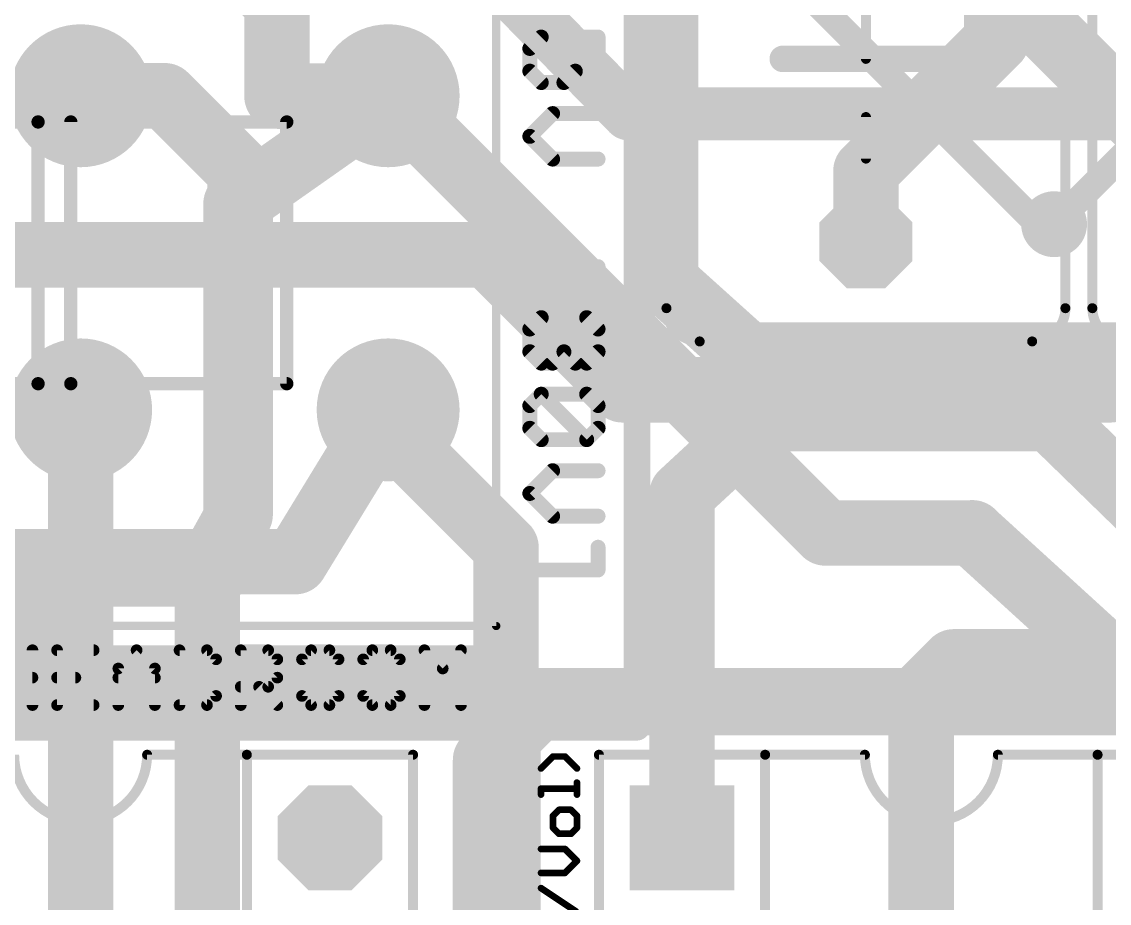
# Model space of a CAD drawing. Header units: inches. Extents: x -5 to 142, y -3 to 122.
# Drawn here: x 68.1 to 84.72, y 42.81 to 56.28 of the extents above; entities that cross this region are included whole.
import ezdxf

# ---------------------------------------------------------------- set-up
doc = ezdxf.new("R2010")
doc.units = ezdxf.units.IN
doc.header["$MEASUREMENT"] = 0
for name, color, linetype in [('1', 22, 'Continuous'), ('15', 22, 'Continuous'), ('16', 175, 'Continuous'), ('17', 82, 'Continuous'), ('18', 82, 'Continuous'), ('2', 175, 'Continuous'), ('21', 253, 'Continuous'), ('27', 253, 'Continuous'), ('51', 253, 'Continuous')]:
    doc.layers.add(name, color=color, linetype=linetype)

# ---------------------------------------------------------------- blocks, each defined once
blk = doc.blocks.new('OCTAGONP')
at = {"const_width": 0.5}
blk.add_lwpolyline([(-0.25, -0.1036), (-0.25, 0.1036), (-0.1036, 0.25), (0.1036, 0.25), (0.25, 0.1036), (0.25, -0.1036), (0.1036, -0.25), (-0.1036, -0.25), (-0.25, -0.1036), (-0.25, 0.1036)], dxfattribs=at)
blk = doc.blocks.new('ROUNDP')
at = {"const_width": 0.5}
blk.add_lwpolyline([(0, -0.25, 1), (0, 0.25, 1), (0, -0.25)], format="xyb", dxfattribs=at)
blk = doc.blocks.new('SQUAREP')
blk.add_solid([(-0.5, -0.5), (0.5, -0.5), (-0.5, 0.5), (0.5, 0.5)])
blk = doc.blocks.new('ROUNDV')
at = {"const_width": 0.5}
blk.add_lwpolyline([(0, -0.25, 1), (0, 0.25, 1), (0, -0.25)], format="xyb", dxfattribs=at)

msp = doc.modelspace()

# ---------------------------------------------------------------- linework, layer by layer
at = {"layer": '1'}
for points, const_width in [([(77.8125, 62.1075), (87, 52.92)], 1), ([(83.625, 53.1875), (77.5, 59.3125)], 0.4064), ([(69, 55.1503), (70.2872, 55.1503)], 1), ([(70.2872, 55.1503), (71.4375, 54)], 1), ([(71.4375, 54), (71.4375, 48.75)], 1), ([(83.875, 53.1875), (83.625, 53.1875)], 0.4064), ([(84.7362, 50.6562), (87, 52.92)], 1), ([(73.75, 52.7188), (75.2188, 52.7188)], 1), ([(75.2188, 52.7188), (77.2812, 50.6562)], 1), ([(77.2812, 50.6562), (84.7362, 50.6562)], 1), ([(69, 37.9375), (69, 50.3497)], 1), ([(73.699, 50.3497), (73.699, 50.051)], 1), ([(73.699, 50.051), (75.5, 48.25)], 1), ([(71.4375, 48.75), (70.9375, 47.625)], 1), ([(75.5, 48.25), (75.5, 36.6875)], 1), ([(70.9375, 47.625), (70.9375, 41.625)], 1), ([(81.8438, 46), (82.3438, 46.5)], 1), ([(82.3438, 46.5), (90.625, 46.5)], 1), ([(81.8438, 40.0938), (81.8438, 46)], 1)]:
    msp.add_lwpolyline(points, dxfattribs=dict(at, const_width=const_width))
for points, const_width in [([(69, 55.4003, 1), (69, 54.9003)], 0.5), ([(70.464, 55.3271, 1), (70.1104, 54.9735)], 0.5), ([(70.2872, 54.9003, 1), (70.2872, 55.4003)], 0.5), ([(71.6875, 54, 1), (71.1875, 54)], 0.5), ([(71.2607, 53.8232, 1), (71.6143, 54.1768)], 0.5), ([(83.625, 53.2891, 1), (83.625, 53.0859)], 0.2032), ([(83.5532, 53.1157, 1), (83.6968, 53.2593)], 0.2032), ([(83.875, 53.0859, 1), (83.875, 53.2891)], 0.2032), ([(73.75, 52.9688, 1), (73.75, 52.4688)], 0.5), ([(75.3955, 52.8955, 1), (75.042, 52.542)], 0.5), ([(75.2188, 52.4688, 1), (75.2188, 52.9688)], 0.5), ([(77.2812, 50.9062, 1), (77.2812, 50.4062)], 0.5), ([(77.1045, 50.4795, 1), (77.458, 50.833)], 0.5), ([(84.5595, 50.833, 1), (84.913, 50.4795)], 0.5), ([(84.7362, 50.4062, 1), (84.7362, 50.9062)], 0.5), ([(69.25, 50.3497, 1), (68.75, 50.3497)], 0.5), ([(73.949, 50.3497, 1), (73.449, 50.3497)], 0.5), ([(73.8758, 50.2278, 1), (73.5222, 49.8742)], 0.5), ([(73.449, 50.051, 1), (73.949, 50.051)], 0.5), ([(71.666, 48.6485, 1), (71.209, 48.8515)], 0.5), ([(71.1875, 48.75, 1), (71.6875, 48.75)], 0.5), ([(75.75, 48.25, 1), (75.25, 48.25)], 0.5), ([(75.3232, 48.0732, 1), (75.6768, 48.4268)], 0.5), ([(71.1875, 47.625, 1), (70.6875, 47.625)], 0.5), ([(70.709, 47.7265, 1), (71.166, 47.5235)], 0.5), ([(82.3438, 46.75, 1), (82.3438, 46.25)], 0.5), ([(82.5205, 46.3232, 1), (82.167, 46.6768)], 0.5), ([(82.0938, 46, 1), (81.5938, 46)], 0.5), ([(81.667, 46.1768, 1), (82.0205, 45.8232)], 0.5)]:
    msp.add_lwpolyline(points, format="xyb", dxfattribs=dict(at, const_width=const_width))
at = {"layer": '15', "const_width": 1}
for points in [[(64.4375, 52.7188), (73.75, 52.7188)], [(72.2812, 48.0312), (73.699, 50.3497)], [(78.19, 49.065), (79.4375, 50.2188)], [(79.4375, 50.2188), (83.8125, 50.2188)], [(83.8125, 50.2188), (87.4375, 46.6875)], [(78.19, 43.81), (78.19, 49.065)], [(85.8125, 45.5625), (82.625, 48.4688)], [(59.8438, 48.0312), (72.2812, 48.0312)], [(60.6875, 46.25), (75.0938, 46.25)], [(75.0938, 46.25), (75.5312, 45.8125)], [(75.5312, 45.8125), (75.5312, 39.25)]]:
    msp.add_lwpolyline(points, dxfattribs=at)
at = {"layer": '15', "const_width": 0.5}
for points in [[(73.75, 52.4688, 1), (73.75, 52.9688)], [(73.9123, 50.2193, 1), (73.4857, 50.4801)], [(79.4375, 50.4688, 1), (79.4375, 49.9688)], [(79.6072, 50.0352, 1), (79.2678, 50.4023)], [(83.9869, 50.3978, 1), (83.6381, 50.0397)], [(83.8125, 49.9688, 1), (83.8125, 50.4688)], [(78.44, 49.065, 1), (77.94, 49.065)], [(78.0203, 49.2485, 1), (78.3597, 48.8815)], [(82.7934, 48.6535, 1), (82.4566, 48.284)], [(72.2812, 47.7812, 1), (72.2812, 48.2812)], [(72.068, 48.1617, 1), (72.4945, 47.9008)], [(75.2705, 46.4268, 1), (74.917, 46.0732)], [(75.0938, 46, 1), (75.0938, 46.5)], [(75.7812, 45.8125, 1), (75.2812, 45.8125)], [(75.3545, 45.6357, 1), (75.708, 45.9893)], [(77.94, 43.81, 1), (78.44, 43.81)]]:
    msp.add_lwpolyline(points, format="xyb", dxfattribs=at)
at = {"layer": '16'}
for points, const_width in [([(77.375, 54.875), (75.0312, 57.2812)], 0.8128), ([(71.375, 53.5), (73.6875, 55.125)], 1), ([(73.6875, 55.0625), (73.699, 55.1448)], 1), ([(73.6875, 55.125), (73.6875, 55.0625)], 1), ([(73.699, 55.1448), (73.699, 55.1503)], 1), ([(80.3805, 48.4688), (73.699, 55.1503)], 1), ([(100.25, 54.875), (77.375, 54.875)], 0.8128), ([(71.375, 48.6875), (71.375, 53.5)], 1), ([(70.9062, 47.8438), (71.375, 48.6875)], 1), ([(82.625, 48.4688), (80.3805, 48.4688)], 1), ([(56.875, 47.8438), (70.9062, 47.8438)], 1), ([(92.5312, 45.9062), (63.8438, 45.9062)], 1)]:
    msp.add_lwpolyline(points, dxfattribs=dict(at, const_width=const_width))
for points, const_width in [([(73.9375, 55.125, 1), (73.4375, 55.125)], 0.5), ([(73.949, 55.1503, 1), (73.449, 55.1503)], 0.5), ([(73.8758, 55.3271, 1), (73.5222, 54.9735)], 0.5), ([(73.9466, 55.1101, 1), (73.4514, 55.1794)], 0.5), ([(73.8312, 54.9205, 1), (73.5438, 55.3295)], 0.5), ([(73.4399, 55.0971, 1), (73.9351, 55.0279)], 0.5), ([(73.449, 55.1448, 1), (73.949, 55.1448)], 0.5), ([(73.4375, 55.0625, 1), (73.9375, 55.0625)], 0.5), ([(77.375, 55.0782, 1), (77.375, 54.6718)], 0.4064), ([(77.2294, 54.7332, 1), (77.5206, 55.0168)], 0.4064), ([(71.625, 53.5, 1), (71.125, 53.5)], 0.5), ([(71.2313, 53.7045, 1), (71.5187, 53.2955)], 0.5), ([(71.5935, 48.5661, 1), (71.1565, 48.8089)], 0.5), ([(71.125, 48.6875, 1), (71.625, 48.6875)], 0.5), ([(80.3805, 48.7188, 1), (80.3805, 48.2188)], 0.5), ([(80.2038, 48.292, 1), (80.5573, 48.6455)], 0.5), ([(82.625, 48.2188, 1), (82.625, 48.7188)], 0.5), ([(70.6877, 47.9652, 1), (71.1248, 47.7223)], 0.5), ([(70.9062, 47.5938, 1), (70.9062, 48.0938)], 0.5)]:
    msp.add_lwpolyline(points, format="xyb", dxfattribs=dict(at, const_width=const_width))
at = {"layer": '2'}
for points, const_width in [([(83, 56), (83, 64.1875)], 1), ([(72, 56.5625), (70.1875, 58.3438)], 1), ([(77.9375, 57.625), (77.9375, 52.3125)], 1), ([(72, 55.1448), (72, 56.5625)], 1), ([(81, 54), (83, 56)], 1), ([(73.699, 55.1448), (72, 55.1448)], 1), ([(73.699, 55.1503), (73.699, 55.1448)], 1), ([(85.125, 54.4375), (83.875, 53.1875)], 0.4064), ([(81, 52.92), (81, 54)], 1), ([(77.9375, 52.3125), (79.1875, 51.1875)], 1), ([(79.1875, 51.1875), (117.25, 51.1875)], 1), ([(67.9062, 47.3438), (67.0625, 47.3438)], 1), ([(69, 46.0625), (67.9062, 47.3438)], 1), ([(69, 40.25), (69, 46.0625)], 1), ([(75.1875, 45), (76.0625, 45.875)], 1), ([(76.0625, 45.875), (97.5625, 45.875)], 1), ([(75.1875, 40.125), (75.1875, 45)], 1)]:
    msp.add_lwpolyline(points, dxfattribs=dict(at, const_width=const_width))
for points, const_width in [([(71.8248, 56.3842, 1), (72.1752, 56.7408)], 0.5), ([(83.1768, 55.8232, 1), (82.8232, 56.1768)], 0.5), ([(82.75, 56, 1), (83.25, 56)], 0.5), ([(72, 55.3948, 1), (72, 54.8948)], 0.5), ([(73.949, 55.1503, 1), (73.449, 55.1503)], 0.5), ([(73.699, 54.8948, 1), (73.699, 55.3948)], 0.5), ([(71.75, 55.1448, 1), (72.25, 55.1448)], 0.5), ([(73.449, 55.1448, 1), (73.949, 55.1448)], 0.5), ([(81.25, 54, 1), (80.75, 54)], 0.5), ([(80.8232, 54.1768, 1), (81.1768, 53.8232)], 0.5), ([(83.8032, 53.2593, 1), (83.9468, 53.1157)], 0.2032), ([(80.75, 52.92, 1), (81.25, 52.92)], 0.5), ([(78.1047, 52.4983, 1), (77.7703, 52.1267)], 0.5), ([(77.6875, 52.3125, 1), (78.1875, 52.3125)], 0.5), ([(79.1875, 51.4375, 1), (79.1875, 50.9375)], 0.5), ([(79.0203, 51.0017, 1), (79.3547, 51.3733)], 0.5), ([(68.0964, 47.5061, 1), (67.7161, 47.1814)], 0.5), ([(67.9062, 47.0938, 1), (67.9062, 47.5938)], 0.5), ([(69.25, 46.0625, 1), (68.75, 46.0625)], 0.5), ([(68.8099, 45.9002, 1), (69.1901, 46.2248)], 0.5), ([(76.0625, 46.125, 1), (76.0625, 45.625)], 0.5), ([(76.2393, 45.6982, 1), (75.8857, 46.0518)], 0.5), ([(75.4375, 45, 1), (74.9375, 45)], 0.5), ([(75.0107, 45.1768, 1), (75.3643, 44.8232)], 0.5)]:
    msp.add_lwpolyline(points, format="xyb", dxfattribs=dict(at, const_width=const_width))
at = {"layer": '21'}
for points, const_width in [([(77.952, 51.904), (77.952, 64.096)], 0.1524), ([(84.048, 64.096), (84.048, 51.904)], 0.1524), ([(84.46, 51.904), (84.46, 64.096)], 0.1524), ([(81, 61.81), (81, 55.714)], 0.1524), ([(75.35, 58.4523), (75.35, 47.0477)], 0.127), ([(79.73, 55.714), (81, 55.714)], 0.4064), ([(81, 55.714), (82.27, 55.714)], 0.4064), ([(79.73, 54.825), (81, 54.825)], 0.4064), ([(81, 54.825), (82.27, 54.825)], 0.4064), ([(81, 54.19), (81, 54.825)], 0.1524), ([(83.54, 51.396), (78.46, 51.396)], 0.1524), ([(75.35, 47.0477), (62.65, 47.0477)], 0.127), ([(71.54, 45.08), (70.016, 45.08)], 0.1524), ([(74.08, 45.08), (71.54, 45.08)], 0.1524), ([(71.54, 45.08), (71.54, 34.92)], 0.1524), ([(74.08, 34.92), (74.08, 45.08)], 0.1524), ([(76.92, 45.08), (76.92, 34.92)], 0.1524), ([(76.92, 45.08), (79.46, 45.08)], 0.1524), ([(79.46, 45.08), (79.46, 34.92)], 0.1524), ([(79.46, 45.08), (80.984, 45.08)], 0.1524), ([(84.54, 45.08), (83.016, 45.08)], 0.1524), ([(87.08, 45.08), (84.54, 45.08)], 0.1524), ([(84.54, 45.08), (84.54, 34.92)], 0.1524)]:
    msp.add_lwpolyline(points, dxfattribs=dict(at, const_width=const_width))
for points, const_width in [([(79.73, 55.8156, 1), (79.73, 55.6124)], 0.2032), ([(81, 55.8156, 1), (81, 55.6124)], 0.2032), ([(81, 55.6124, 1), (81, 55.8156)], 0.2032), ([(82.27, 55.6124, 1), (82.27, 55.8156)], 0.2032), ([(80.9619, 55.714, 1), (81.0381, 55.714)], 0.0762), ([(79.73, 54.9266, 1), (79.73, 54.7234)], 0.2032), ([(81, 54.9266, 1), (81, 54.7234)], 0.2032), ([(81, 54.7234, 1), (81, 54.9266)], 0.2032), ([(82.27, 54.7234, 1), (82.27, 54.9266)], 0.2032), ([(81.0381, 54.825, 1), (80.9619, 54.825)], 0.0762), ([(80.9619, 54.19, 1), (81.0381, 54.19)], 0.0762), ([(77.952, 51.904, 0.4142), (78.46, 51.396)], 0.1524), ([(77.9901, 51.904, 1), (77.9139, 51.904)], 0.0762), ([(77.9139, 51.904, 1), (77.9901, 51.904)], 0.0762), ([(83.54, 51.396, 0.4142), (84.048, 51.904)], 0.1524), ([(84.0861, 51.904, 1), (84.0099, 51.904)], 0.0762), ([(84.0099, 51.904, 1), (84.0861, 51.904)], 0.0762), ([(84.46, 51.904, 0.4142), (84.968, 51.396)], 0.1524), ([(84.4981, 51.904, 1), (84.4219, 51.904)], 0.0762), ([(84.4219, 51.904, 1), (84.4981, 51.904)], 0.0762), ([(78.46, 51.4341, 1), (78.46, 51.3579)], 0.0762), ([(78.46, 51.3579, 1), (78.46, 51.4341)], 0.0762), ([(83.54, 51.4341, 1), (83.54, 51.3579)], 0.0762), ([(83.54, 51.3579, 1), (83.54, 51.4341)], 0.0762), ([(75.3183, 47.0477, 1), (75.3818, 47.0477)], 0.0635), ([(75.35, 47.016, 1), (75.35, 47.0795)], 0.0635), ([(67.984, 45.08, 1), (70.016, 45.08)], 0.1524), ([(70.0541, 45.08, 1), (69.9779, 45.08)], 0.0762), ([(70.016, 45.1181, 1), (70.016, 45.0419)], 0.0762), ([(71.54, 45.1181, 1), (71.54, 45.0419)], 0.0762), ([(71.5781, 45.08, 1), (71.5019, 45.08)], 0.0762), ([(71.54, 45.0419, 1), (71.54, 45.1181)], 0.0762), ([(74.1181, 45.08, 1), (74.0419, 45.08)], 0.0762), ([(74.08, 45.0419, 1), (74.08, 45.1181)], 0.0762), ([(76.9581, 45.08, 1), (76.8819, 45.08)], 0.0762), ([(76.92, 45.1181, 1), (76.92, 45.0419)], 0.0762), ([(79.4981, 45.08, 1), (79.4219, 45.08)], 0.0762), ([(79.46, 45.1181, 1), (79.46, 45.0419)], 0.0762), ([(79.46, 45.0419, 1), (79.46, 45.1181)], 0.0762), ([(80.984, 45.08, 1), (83.016, 45.08)], 0.1524), ([(81.0221, 45.08, 1), (80.9459, 45.08)], 0.0762), ([(80.984, 45.0419, 1), (80.984, 45.1181)], 0.0762), ([(83.0541, 45.08, 1), (82.9779, 45.08)], 0.0762), ([(83.016, 45.1181, 1), (83.016, 45.0419)], 0.0762), ([(84.54, 45.1181, 1), (84.54, 45.0419)], 0.0762), ([(84.5781, 45.08, 1), (84.5019, 45.08)], 0.0762), ([(84.54, 45.0419, 1), (84.54, 45.1181)], 0.0762)]:
    msp.add_lwpolyline(points, format="xyb", dxfattribs=dict(at, const_width=const_width))
at = {"layer": '27', "const_width": 0.1016}
for points in [[(76.2183, 45.0532), (76.0353, 44.8702)], [(76.4012, 45.0532), (76.2183, 45.0532)], [(76.5842, 44.8702), (76.4012, 45.0532)], [(76.5842, 44.4712), (76.5842, 44.6542)], [(76.0353, 44.4712), (76.0353, 44.5627)], [(76.0353, 44.5627), (76.5842, 44.5627)], [(76.3098, 44.2386), (76.2183, 44.1471)], [(76.4927, 44.2386), (76.3098, 44.2386)], [(76.5842, 44.1471), (76.4927, 44.2386)], [(76.2183, 44.1471), (76.2183, 43.9642)], [(76.5842, 43.9642), (76.5842, 44.1471)], [(76.2183, 43.9642), (76.3098, 43.8727)], [(76.3098, 43.8727), (76.4927, 43.8727)], [(76.4927, 43.8727), (76.5842, 43.9642)], [(76.4012, 43.6401), (76.0353, 43.6401)], [(76.5842, 43.4571), (76.4012, 43.6401)], [(76.4012, 43.2742), (76.5842, 43.4571)], [(76.0353, 43.2742), (76.4012, 43.2742)], [(76.5842, 42.6757), (76.0353, 43.0416)]]:
    msp.add_lwpolyline(points, dxfattribs=at)
at = {"layer": '27', "const_width": 0.0508}
for points in [[(76.2183, 45.0786, 1), (76.2183, 45.0278)], [(76.2362, 45.0352, 1), (76.2003, 45.0711)], [(76.4192, 45.0711, 1), (76.3833, 45.0352)], [(76.4012, 45.0278, 1), (76.4012, 45.0786)], [(76.0174, 44.8882, 1), (76.0533, 44.8522)], [(76.5662, 44.8522, 1), (76.6022, 44.8882)], [(76.6096, 44.6542, 1), (76.5588, 44.6542)], [(76.0607, 44.5627, 1), (76.0099, 44.5627)], [(76.0353, 44.5881, 1), (76.0353, 44.5373)], [(76.5842, 44.5373, 1), (76.5842, 44.5881)], [(76.0099, 44.4712, 1), (76.0607, 44.4712)], [(76.5588, 44.4712, 1), (76.6096, 44.4712)], [(76.3098, 44.264, 1), (76.3098, 44.2132)], [(76.3277, 44.2206, 1), (76.2918, 44.2566)], [(76.5107, 44.2566, 1), (76.4748, 44.2206)], [(76.4927, 44.2132, 1), (76.4927, 44.264)], [(76.2437, 44.1471, 1), (76.1929, 44.1471)], [(76.2003, 44.1651, 1), (76.2362, 44.1292)], [(76.6096, 44.1471, 1), (76.5588, 44.1471)], [(76.5662, 44.1292, 1), (76.6022, 44.1651)], [(76.2362, 43.9821, 1), (76.2003, 43.9462)], [(76.1929, 43.9642, 1), (76.2437, 43.9642)], [(76.3098, 43.8981, 1), (76.3098, 43.8473)], [(76.2918, 43.8547, 1), (76.3277, 43.8906)], [(76.4748, 43.8906, 1), (76.5107, 43.8547)], [(76.4927, 43.8473, 1), (76.4927, 43.8981)], [(76.5588, 43.9642, 1), (76.6096, 43.9642)], [(76.6022, 43.9462, 1), (76.5662, 43.9821)], [(76.0353, 43.6655, 1), (76.0353, 43.6147)], [(76.4192, 43.6581, 1), (76.3833, 43.6221)], [(76.4012, 43.6147, 1), (76.4012, 43.6655)], [(76.6022, 43.4392, 1), (76.5662, 43.4751)], [(76.5662, 43.4392, 1), (76.6022, 43.4751)], [(76.0353, 43.2996, 1), (76.0353, 43.2488)], [(76.3833, 43.2921, 1), (76.4192, 43.2562)], [(76.4012, 43.2488, 1), (76.4012, 43.2996)], [(76.0494, 43.0627, 1), (76.0212, 43.0204)]]:
    msp.add_lwpolyline(points, format="xyb", dxfattribs=at)
at = {"layer": '51'}
for points, const_width in [([(77.5, 45.5), (77.5, 58.75)], 0.4064), ([(75.8643, 55.8732), (76.038, 56.0469)], 0.2286), ([(76.9066, 56.0469), (76.3854, 56.0469)], 0.2286), ([(76.3854, 56.0469), (76.5592, 55.6995)], 0.2286), ([(76.9066, 55.352), (76.9066, 56.0469)], 0.2286), ([(75.8643, 55.5258), (75.8643, 55.8732)], 0.2286), ([(76.5592, 55.6995), (76.5592, 55.5258)], 0.2286), ([(76.038, 55.352), (75.8643, 55.5258)], 0.2286), ([(76.5592, 55.5258), (76.3854, 55.352)], 0.2286), ([(76.3854, 55.352), (76.038, 55.352)], 0.2286), ([(67.85, 54.75), (68.35, 54.75)], 0.2032), ([(68.35, 54.75), (72.15, 54.75)], 0.2032), ([(68.35, 50.75), (68.35, 54.75)], 0.2032), ([(68.85, 50.75), (68.85, 54.75)], 0.2032), ([(72.15, 54.75), (72.15, 50.75)], 0.2032), ([(76.2117, 54.8775), (75.8643, 54.5301)], 0.2286), ([(76.9066, 54.8775), (76.2117, 54.8775)], 0.2286), ([(75.8643, 54.5301), (76.2117, 54.1827)], 0.2286), ([(76.2117, 54.1827), (76.9066, 54.1827)], 0.2286), ([(75.8643, 52.1913), (75.8643, 52.5387)], 0.2286), ([(75.8643, 52.5387), (76.9066, 52.5387)], 0.2286), ([(76.9066, 52.5387), (76.9066, 52.1913)], 0.2286), ([(75.8643, 51.5854), (76.038, 51.7591)], 0.2286), ([(76.7329, 51.7591), (76.9066, 51.5854)], 0.2286), ([(75.8643, 51.238), (75.8643, 51.5854)], 0.2286), ([(76.9066, 51.5854), (76.9066, 51.238)], 0.2286), ([(76.3854, 51.238), (76.3854, 51.4117)], 0.2286), ([(76.038, 51.0643), (75.8643, 51.238)], 0.2286), ([(76.3854, 51.238), (76.2117, 51.0643)], 0.2286), ([(76.5592, 51.0643), (76.3854, 51.238)], 0.2286), ([(76.9066, 51.238), (76.7329, 51.0643)], 0.2286), ([(76.2117, 51.0643), (76.038, 51.0643)], 0.2286), ([(76.7329, 51.0643), (76.5592, 51.0643)], 0.2286), ([(68.35, 50.75), (67.85, 50.75)], 0.2032), ([(68.85, 50.75), (68.35, 50.75)], 0.2032), ([(72.15, 50.75), (68.85, 50.75)], 0.2032), ([(75.8643, 50.416), (76.038, 50.5897)], 0.2286), ([(76.038, 50.5897), (76.7329, 50.5897)], 0.2286), ([(76.038, 50.5897), (76.7329, 49.8949)], 0.2286), ([(76.7329, 50.5897), (76.9066, 50.416)], 0.2286), ([(75.8643, 50.0686), (75.8643, 50.416)], 0.2286), ([(76.9066, 50.416), (76.9066, 50.0686)], 0.2286), ([(76.038, 49.8949), (75.8643, 50.0686)], 0.2286), ([(76.9066, 50.0686), (76.7329, 49.8949)], 0.2286), ([(76.7329, 49.8949), (76.038, 49.8949)], 0.2286), ([(76.2117, 49.4203), (75.8643, 49.0729)], 0.2286), ([(76.9066, 49.4203), (76.2117, 49.4203)], 0.2286), ([(75.8643, 49.0729), (76.2117, 48.7255)], 0.2286), ([(76.2117, 48.7255), (76.9066, 48.7255)], 0.2286), ([(75.8643, 48.2509), (75.8643, 47.9035)], 0.2286), ([(76.9066, 47.9035), (76.9066, 48.2509)], 0.2286), ([(75.8643, 47.9035), (76.9066, 47.9035)], 0.2286), ([(68.2639, 46.6778), (68.2639, 45.8389)], 0.1778), ([(69.1994, 46.6778), (68.6402, 46.6778)], 0.1778), ([(68.6402, 46.6778), (68.6402, 45.8389)], 0.1778), ([(69.5757, 46.3982), (69.8553, 46.6778)], 0.1778), ([(69.8553, 46.6778), (70.135, 46.3982)], 0.1778), ([(70.5112, 46.6778), (70.5112, 45.8389)], 0.1778), ([(70.9307, 46.6778), (70.5112, 46.6778)], 0.1778), ([(71.0705, 46.538), (70.9307, 46.6778)], 0.1778), ([(71.4467, 45.8389), (71.4467, 46.6778)], 0.1778), ([(71.4467, 46.6778), (71.8662, 46.6778)], 0.1778), ([(71.8662, 46.6778), (72.006, 46.538)], 0.1778), ([(72.5221, 46.6778), (72.3822, 46.538)], 0.1778), ([(72.8017, 46.6778), (72.5221, 46.6778)], 0.1778), ([(72.9415, 46.538), (72.8017, 46.6778)], 0.1778), ([(73.4576, 46.6778), (73.3178, 46.538)], 0.1778), ([(73.7372, 46.6778), (73.4576, 46.6778)], 0.1778), ([(73.877, 46.538), (73.7372, 46.6778)], 0.1778), ([(74.2533, 45.8389), (74.2533, 46.6778)], 0.1778), ([(74.2533, 46.6778), (74.5329, 46.3982)], 0.1778), ([(74.5329, 46.3982), (74.8126, 46.6778)], 0.1778), ([(74.8126, 46.6778), (74.8126, 45.8389)], 0.1778), ([(71.0705, 45.9787), (71.0705, 46.538)], 0.1778), ([(72.006, 46.538), (72.006, 46.2584)], 0.1778), ([(72.3822, 46.538), (72.3822, 45.9787)], 0.1778), ([(72.9415, 45.9787), (72.9415, 46.538)], 0.1778), ([(73.3178, 46.538), (73.3178, 45.9787)], 0.1778), ([(73.877, 45.9787), (73.877, 46.538)], 0.1778), ([(69.5757, 45.8389), (69.5757, 46.3982)], 0.1778), ([(70.135, 46.3982), (70.135, 45.8389)], 0.1778), ([(67.7047, 46.2584), (68.2639, 46.2584)], 0.1778), ([(68.6402, 46.2584), (68.9198, 46.2584)], 0.1778), ([(69.5757, 46.2584), (70.135, 46.2584)], 0.1778), ([(71.8662, 46.1185), (71.4467, 46.1185)], 0.1778), ([(71.7264, 46.1185), (72.006, 45.8389)], 0.1778), ([(72.006, 46.2584), (71.8662, 46.1185)], 0.1778), ([(70.9307, 45.8389), (71.0705, 45.9787)], 0.1778), ([(72.3822, 45.9787), (72.5221, 45.8389)], 0.1778), ([(72.8017, 45.8389), (72.9415, 45.9787)], 0.1778), ([(73.3178, 45.9787), (73.4576, 45.8389)], 0.1778), ([(73.7372, 45.8389), (73.877, 45.9787)], 0.1778), ([(68.6402, 45.8389), (69.1994, 45.8389)], 0.1778), ([(70.5112, 45.8389), (70.9307, 45.8389)], 0.1778), ([(72.5221, 45.8389), (72.8017, 45.8389)], 0.1778), ([(73.4576, 45.8389), (73.7372, 45.8389)], 0.1778), ([(60.5, 45.5), (77.5, 45.5)], 0.4064)]:
    msp.add_lwpolyline(points, dxfattribs=dict(at, const_width=const_width))
for points, const_width in [([(76.0784, 56.0065, 1), (75.9976, 56.0873)], 0.1143), ([(76.3854, 56.1041, 1), (76.3854, 55.9898)], 0.1143), ([(76.4366, 56.0725, 1), (76.3343, 56.0213)], 0.1143), ([(76.9637, 56.0469, 1), (76.8494, 56.0469)], 0.1143), ([(76.9066, 55.9898, 1), (76.9066, 56.1041)], 0.1143), ([(75.9214, 55.8732, 1), (75.8072, 55.8732)], 0.1143), ([(75.8239, 55.9136, 1), (75.9047, 55.8328)], 0.1143), ([(76.6163, 55.6995, 1), (76.502, 55.6995)], 0.1143), ([(76.508, 55.6739, 1), (76.6103, 55.725)], 0.1143), ([(75.9047, 55.5662, 1), (75.8239, 55.4854)], 0.1143), ([(75.8072, 55.5258, 1), (75.9214, 55.5258)], 0.1143), ([(76.502, 55.5258, 1), (76.6163, 55.5258)], 0.1143), ([(76.5996, 55.4854, 1), (76.5187, 55.5662)], 0.1143), ([(76.038, 55.4092, 1), (76.038, 55.2949)], 0.1143), ([(75.9976, 55.3116, 1), (76.0784, 55.3925)], 0.1143), ([(76.345, 55.3925, 1), (76.4259, 55.3116)], 0.1143), ([(76.3854, 55.2949, 1), (76.3854, 55.4092)], 0.1143), ([(76.8494, 55.352, 1), (76.9637, 55.352)], 0.1143), ([(68.35, 54.8008, 1), (68.35, 54.6992)], 0.1016), ([(68.4008, 54.75, 1), (68.2992, 54.75)], 0.1016), ([(68.35, 54.6992, 1), (68.35, 54.8008)], 0.1016), ([(68.9008, 54.75, 1), (68.7992, 54.75)], 0.1016), ([(72.2008, 54.75, 1), (72.0992, 54.75)], 0.1016), ([(72.15, 54.6992, 1), (72.15, 54.8008)], 0.1016), ([(76.2117, 54.9347, 1), (76.2117, 54.8204)], 0.1143), ([(76.2521, 54.8371, 1), (76.1713, 54.9179)], 0.1143), ([(76.9066, 54.8204, 1), (76.9066, 54.9347)], 0.1143), ([(75.9047, 54.5705, 1), (75.8239, 54.4897)], 0.1143), ([(75.8239, 54.5705, 1), (75.9047, 54.4897)], 0.1143), ([(76.2117, 54.2398, 1), (76.2117, 54.1255)], 0.1143), ([(76.1713, 54.1422, 1), (76.2521, 54.2231)], 0.1143), ([(76.9066, 54.1255, 1), (76.9066, 54.2398)], 0.1143), ([(75.9214, 52.5387, 1), (75.8072, 52.5387)], 0.1143), ([(75.8643, 52.5959, 1), (75.8643, 52.4816)], 0.1143), ([(76.9637, 52.5387, 1), (76.8494, 52.5387)], 0.1143), ([(76.9066, 52.4816, 1), (76.9066, 52.5959)], 0.1143), ([(75.8072, 52.1913, 1), (75.9214, 52.1913)], 0.1143), ([(76.8494, 52.1913, 1), (76.9637, 52.1913)], 0.1143), ([(76.0784, 51.7187, 1), (75.9976, 51.7995)], 0.1143), ([(76.7733, 51.7995, 1), (76.6925, 51.7187)], 0.1143), ([(75.9214, 51.5854, 1), (75.8072, 51.5854)], 0.1143), ([(75.8239, 51.6258, 1), (75.9047, 51.545)], 0.1143), ([(76.9637, 51.5854, 1), (76.8494, 51.5854)], 0.1143), ([(76.8662, 51.545, 1), (76.947, 51.6258)], 0.1143), ([(76.4426, 51.4117, 1), (76.3283, 51.4117)], 0.1143), ([(75.9047, 51.2784, 1), (75.8239, 51.1976)], 0.1143), ([(76.4259, 51.2784, 1), (76.345, 51.1976)], 0.1143), ([(76.4259, 51.1976, 1), (76.345, 51.2784)], 0.1143), ([(76.947, 51.1976, 1), (76.8662, 51.2784)], 0.1143), ([(75.8072, 51.238, 1), (75.9214, 51.238)], 0.1143), ([(76.3283, 51.238, 1), (76.4426, 51.238)], 0.1143), ([(76.8494, 51.238, 1), (76.9637, 51.238)], 0.1143), ([(76.038, 51.1214, 1), (76.038, 51.0071)], 0.1143), ([(75.9976, 51.0238, 1), (76.0784, 51.1047)], 0.1143), ([(76.1713, 51.1047, 1), (76.2521, 51.0238)], 0.1143), ([(76.2117, 51.0071, 1), (76.2117, 51.1214)], 0.1143), ([(76.5592, 51.1214, 1), (76.5592, 51.0071)], 0.1143), ([(76.5187, 51.0238, 1), (76.5996, 51.1047)], 0.1143), ([(76.6925, 51.1047, 1), (76.7733, 51.0238)], 0.1143), ([(76.7329, 51.0071, 1), (76.7329, 51.1214)], 0.1143), ([(68.35, 50.8008, 1), (68.35, 50.6992)], 0.1016), ([(68.35, 50.6992, 1), (68.35, 50.8008)], 0.1016), ([(68.85, 50.8008, 1), (68.85, 50.6992)], 0.1016), ([(68.85, 50.6992, 1), (68.85, 50.8008)], 0.1016), ([(72.15, 50.6992, 1), (72.15, 50.8008)], 0.1016), ([(68.2992, 50.75, 1), (68.4008, 50.75)], 0.1016), ([(68.7992, 50.75, 1), (68.9008, 50.75)], 0.1016), ([(72.0992, 50.75, 1), (72.2008, 50.75)], 0.1016), ([(76.038, 50.6469, 1), (76.038, 50.5326)], 0.1143), ([(76.0784, 50.6301, 1), (75.9976, 50.5493)], 0.1143), ([(76.0784, 50.5493, 1), (75.9976, 50.6301)], 0.1143), ([(76.7733, 50.6301, 1), (76.6925, 50.5493)], 0.1143), ([(76.7329, 50.5326, 1), (76.7329, 50.6469)], 0.1143), ([(75.9214, 50.416, 1), (75.8072, 50.416)], 0.1143), ([(76.9637, 50.416, 1), (76.8494, 50.416)], 0.1143), ([(75.8239, 50.4564, 1), (75.9047, 50.3756)], 0.1143), ([(76.8662, 50.3756, 1), (76.947, 50.4564)], 0.1143), ([(75.9047, 50.109, 1), (75.8239, 50.0282)], 0.1143), ([(75.8072, 50.0686, 1), (75.9214, 50.0686)], 0.1143), ([(76.8494, 50.0686, 1), (76.9637, 50.0686)], 0.1143), ([(76.947, 50.0282, 1), (76.8662, 50.109)], 0.1143), ([(76.038, 49.952, 1), (76.038, 49.8377)], 0.1143), ([(75.9976, 49.8545, 1), (76.0784, 49.9353)], 0.1143), ([(76.6925, 49.9353, 1), (76.7733, 49.8545)], 0.1143), ([(76.6925, 49.8545, 1), (76.7733, 49.9353)], 0.1143), ([(76.7329, 49.8377, 1), (76.7329, 49.952)], 0.1143), ([(76.2117, 49.4775, 1), (76.2117, 49.3632)], 0.1143), ([(76.2521, 49.3799, 1), (76.1713, 49.4607)], 0.1143), ([(76.9066, 49.3632, 1), (76.9066, 49.4775)], 0.1143), ([(75.9047, 49.1133, 1), (75.8239, 49.0325)], 0.1143), ([(75.8239, 49.1133, 1), (75.9047, 49.0325)], 0.1143), ([(76.2117, 48.7826, 1), (76.2117, 48.6683)], 0.1143), ([(76.1713, 48.6851, 1), (76.2521, 48.7659)], 0.1143), ([(76.9066, 48.6683, 1), (76.9066, 48.7826)], 0.1143), ([(75.9214, 48.2509, 1), (75.8072, 48.2509)], 0.1143), ([(76.9637, 48.2509, 1), (76.8494, 48.2509)], 0.1143), ([(75.8643, 47.9607, 1), (75.8643, 47.8464)], 0.1143), ([(75.8072, 47.9035, 1), (75.9214, 47.9035)], 0.1143), ([(76.8494, 47.9035, 1), (76.9637, 47.9035)], 0.1143), ([(76.9066, 47.8464, 1), (76.9066, 47.9607)], 0.1143), ([(68.3084, 46.6778, 1), (68.2195, 46.6778)], 0.0889), ([(68.6846, 46.6778, 1), (68.5957, 46.6778)], 0.0889), ([(68.6402, 46.7223, 1), (68.6402, 46.6334)], 0.0889), ([(69.1994, 46.6334, 1), (69.1994, 46.7223)], 0.0889), ([(69.8868, 46.7092, 1), (69.8239, 46.6464)], 0.0889), ([(69.8868, 46.6464, 1), (69.8239, 46.7092)], 0.0889), ([(70.5112, 46.7223, 1), (70.5112, 46.6334)], 0.0889), ([(70.5557, 46.6778, 1), (70.4668, 46.6778)], 0.0889), ([(70.9621, 46.7092, 1), (70.8992, 46.6464)], 0.0889), ([(70.9307, 46.6334, 1), (70.9307, 46.7223)], 0.0889), ([(71.4912, 46.6778, 1), (71.4023, 46.6778)], 0.0889), ([(71.4467, 46.7223, 1), (71.4467, 46.6334)], 0.0889), ([(71.8976, 46.7092, 1), (71.8348, 46.6464)], 0.0889), ([(71.8662, 46.6334, 1), (71.8662, 46.7223)], 0.0889), ([(72.5221, 46.7223, 1), (72.5221, 46.6334)], 0.0889), ([(72.5535, 46.6464, 1), (72.4906, 46.7092)], 0.0889), ([(72.8331, 46.7092, 1), (72.7703, 46.6464)], 0.0889), ([(72.8017, 46.6334, 1), (72.8017, 46.7223)], 0.0889), ([(73.4576, 46.7223, 1), (73.4576, 46.6334)], 0.0889), ([(73.489, 46.6464, 1), (73.4262, 46.7092)], 0.0889), ([(73.7687, 46.7092, 1), (73.7058, 46.6464)], 0.0889), ([(73.7372, 46.6334, 1), (73.7372, 46.7223)], 0.0889), ([(74.2977, 46.6778, 1), (74.2088, 46.6778)], 0.0889), ([(74.2847, 46.7092, 1), (74.2219, 46.6464)], 0.0889), ([(74.857, 46.6778, 1), (74.7681, 46.6778)], 0.0889), ([(74.844, 46.6464, 1), (74.7811, 46.7092)], 0.0889), ([(71.1149, 46.538, 1), (71.026, 46.538)], 0.0889), ([(71.0391, 46.5066, 1), (71.1019, 46.5694)], 0.0889), ([(72.0505, 46.538, 1), (71.9616, 46.538)], 0.0889), ([(71.9746, 46.5066, 1), (72.0374, 46.5694)], 0.0889), ([(72.4267, 46.538, 1), (72.3378, 46.538)], 0.0889), ([(72.3508, 46.5694, 1), (72.4137, 46.5066)], 0.0889), ([(72.986, 46.538, 1), (72.8971, 46.538)], 0.0889), ([(72.9101, 46.5066, 1), (72.973, 46.5694)], 0.0889), ([(73.3622, 46.538, 1), (73.2733, 46.538)], 0.0889), ([(73.2863, 46.5694, 1), (73.3492, 46.5066)], 0.0889), ([(73.9215, 46.538, 1), (73.8326, 46.538)], 0.0889), ([(73.8456, 46.5066, 1), (73.9085, 46.5694)], 0.0889), ([(69.6201, 46.3982, 1), (69.5312, 46.3982)], 0.0889), ([(69.5443, 46.4296, 1), (69.6071, 46.3667)], 0.0889), ([(70.1794, 46.3982, 1), (70.0905, 46.3982)], 0.0889), ([(70.1035, 46.3667, 1), (70.1664, 46.4296)], 0.0889), ([(74.5015, 46.4296, 1), (74.5644, 46.3667)], 0.0889), ([(74.5015, 46.3667, 1), (74.5644, 46.4296)], 0.0889), ([(68.2639, 46.2139, 1), (68.2639, 46.3028)], 0.0889), ([(68.6402, 46.3028, 1), (68.6402, 46.2139)], 0.0889), ([(68.9198, 46.2139, 1), (68.9198, 46.3028)], 0.0889), ([(69.5757, 46.3028, 1), (69.5757, 46.2139)], 0.0889), ([(70.135, 46.2139, 1), (70.135, 46.3028)], 0.0889), ([(71.4467, 46.163, 1), (71.4467, 46.0741)], 0.0889), ([(71.7578, 46.15, 1), (71.6949, 46.0871)], 0.0889), ([(71.8662, 46.0741, 1), (71.8662, 46.163)], 0.0889), ([(71.9616, 46.2584, 1), (72.0505, 46.2584)], 0.0889), ([(72.0374, 46.2269, 1), (71.9746, 46.2898)], 0.0889), ([(71.1019, 45.9473, 1), (71.0391, 46.0101)], 0.0889), ([(71.8348, 46.15, 1), (71.8976, 46.0871)], 0.0889), ([(72.4137, 46.0101, 1), (72.3508, 45.9473)], 0.0889), ([(72.973, 45.9473, 1), (72.9101, 46.0101)], 0.0889), ([(73.3492, 46.0101, 1), (73.2863, 45.9473)], 0.0889), ([(73.9085, 45.9473, 1), (73.8456, 46.0101)], 0.0889), ([(68.2195, 45.8389, 1), (68.3084, 45.8389)], 0.0889), ([(68.5957, 45.8389, 1), (68.6846, 45.8389)], 0.0889), ([(68.6402, 45.8834, 1), (68.6402, 45.7945)], 0.0889), ([(69.1994, 45.7945, 1), (69.1994, 45.8834)], 0.0889), ([(69.5312, 45.8389, 1), (69.6201, 45.8389)], 0.0889), ([(70.0905, 45.8389, 1), (70.1794, 45.8389)], 0.0889), ([(70.5112, 45.8834, 1), (70.5112, 45.7945)], 0.0889), ([(70.4668, 45.8389, 1), (70.5557, 45.8389)], 0.0889), ([(70.8992, 45.8703, 1), (70.9621, 45.8075)], 0.0889), ([(70.9307, 45.7945, 1), (70.9307, 45.8834)], 0.0889), ([(71.026, 45.9787, 1), (71.1149, 45.9787)], 0.0889), ([(71.4023, 45.8389, 1), (71.4912, 45.8389)], 0.0889), ([(71.9746, 45.8075, 1), (72.0374, 45.8703)], 0.0889), ([(72.3378, 45.9787, 1), (72.4267, 45.9787)], 0.0889), ([(72.5221, 45.8834, 1), (72.5221, 45.7945)], 0.0889), ([(72.4906, 45.8075, 1), (72.5535, 45.8703)], 0.0889), ([(72.7703, 45.8703, 1), (72.8331, 45.8075)], 0.0889), ([(72.8017, 45.7945, 1), (72.8017, 45.8834)], 0.0889), ([(72.8971, 45.9787, 1), (72.986, 45.9787)], 0.0889), ([(73.2733, 45.9787, 1), (73.3622, 45.9787)], 0.0889), ([(73.4576, 45.8834, 1), (73.4576, 45.7945)], 0.0889), ([(73.4262, 45.8075, 1), (73.489, 45.8703)], 0.0889), ([(73.7058, 45.8703, 1), (73.7687, 45.8075)], 0.0889), ([(73.7372, 45.7945, 1), (73.7372, 45.8834)], 0.0889), ([(73.8326, 45.9787, 1), (73.9215, 45.9787)], 0.0889), ([(74.2088, 45.8389, 1), (74.2977, 45.8389)], 0.0889), ([(74.7681, 45.8389, 1), (74.857, 45.8389)], 0.0889), ([(77.5, 45.3984, 1), (77.5, 45.6016)], 0.2032), ([(77.3984, 45.5, 1), (77.6016, 45.5)], 0.2032)]:
    msp.add_lwpolyline(points, format="xyb", dxfattribs=dict(at, const_width=const_width))

# ---------------------------------------------------------------- block references
at = {"layer": '17'}
for p, xscale, yscale in [((69, 55.1503), 2.1844, 2.1844), ((69, 55.1503), 2.1844, 2.1844), ((73.699, 55.1503), 2.1844, 2.1844), ((73.699, 55.1503), 2.1844, 2.1844), ((69, 55.1503), 1.7064, 1.7064), ((69, 55.1503), 1.7064, 1.7064), ((73.699, 55.1503), 1.7064, 1.7064), ((73.699, 55.1503), 1.7064, 1.7064), ((69, 50.3497), 2.1844, 2.1844), ((69, 50.3497), 2.1844, 2.1844), ((73.699, 50.3497), 2.1844, 2.1844), ((73.699, 50.3497), 2.1844, 2.1844), ((69, 50.3497), 1.7064, 1.7064), ((69, 50.3497), 1.7064, 1.7064), ((73.699, 50.3497), 1.7064, 1.7064), ((73.699, 50.3497), 1.7064, 1.7064)]:
    msp.add_blockref('ROUNDP', p, dxfattribs=dict(at, xscale=xscale, yscale=yscale))
for name, p, xscale, yscale, rotation in [('OCTAGONP', (81, 52.92), 1.4224, 1.4224, 90), ('ROUNDP', (81, 52.92), 1.4224, 1.4224, 90), ('ROUNDP', (81, 52.92), 1.4224, 1.4224, 90), ('OCTAGONP', (81, 52.92), 1.4224, 1.4224, 90), ('OCTAGONP', (72.81, 43.81), 1.6002, 1.6002, 270), ('OCTAGONP', (72.81, 43.81), 1.6002, 1.6002, 270), ('SQUAREP', (78.19, 43.81), 1.6002, 1.6002, 270), ('SQUAREP', (78.19, 43.81), 1.6002, 1.6002, 270), ('ROUNDP', (72.81, 43.81), 1.2192, 1.2192, 270), ('ROUNDP', (72.81, 43.81), 1.2192, 1.2192, 270), ('ROUNDP', (78.19, 43.81), 1.2192, 1.2192, 270), ('ROUNDP', (78.19, 43.81), 1.2192, 1.2192, 270)]:
    msp.add_blockref(name, p, dxfattribs=dict(at, xscale=xscale, yscale=yscale, rotation=rotation))
at = {"layer": '18'}
for p, xscale, yscale in [((83.875, 53.1875), 1.0064, 1.0064), ((83.875, 53.1875), 1.0064, 1.0064), ((83.875, 53.1875), 0.9048, 0.9048), ((83.875, 53.1875), 0.9048, 0.9048), ((73.75, 52.7188), 1.0064, 1.0064), ((73.75, 52.7188), 1.0064, 1.0064), ((73.75, 52.7188), 0.9048, 0.9048), ((73.75, 52.7188), 0.9048, 0.9048), ((82.625, 48.4688), 1.0064, 1.0064), ((82.625, 48.4688), 1.0064, 1.0064), ((82.625, 48.4688), 0.9048, 0.9048), ((82.625, 48.4688), 0.9048, 0.9048)]:
    msp.add_blockref('ROUNDV', p, dxfattribs=dict(at, xscale=xscale, yscale=yscale))

doc.saveas('drawing.dxf')
